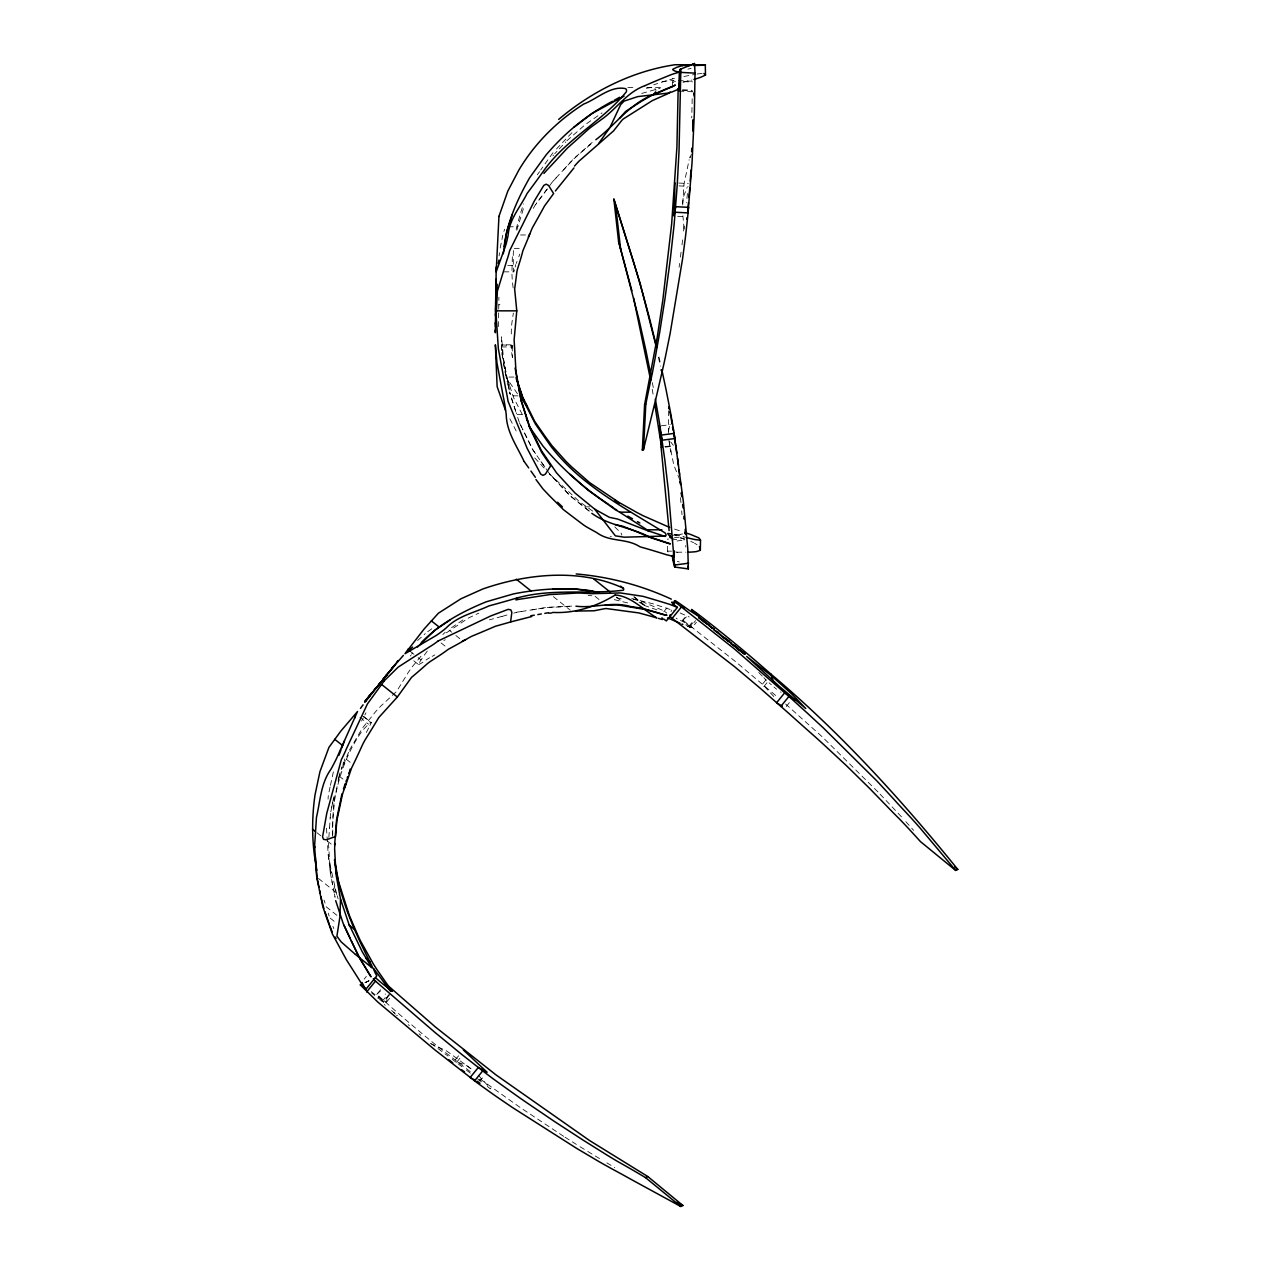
<?xml version="1.0" encoding="UTF-8"?>
<svg xmlns="http://www.w3.org/2000/svg" width="1270" height="1270" viewBox="0 0 1270 1270"><rect width="100%" height="100%" fill="white"/><g stroke="black" fill="none" stroke-linecap="round" stroke-linejoin="round"><path stroke-width="0.75" stroke-dasharray="5 3.75" d="M498.459 326.612L498.904 297.164M667.591 551.307L667.639 546.1M672.544 87.265L672.64 78.28M682.752 203.422L683.99 184.245L689.165 159.702M501.285 348.996L501.65 344.821L512.715 344.821M668.433 431.276L669.687 425.736M682.752 204.978A51.498 42.513 7.4 0 1 682.784 202.644L683.149 197.548L687.149 187.404M512.508 346.075L512.366 348.647A61.293 2.651 88.6 0 0 512.159 354.711L512.54 357.108M330.184 818.055L330.517 813.34M329.533 827.992L330.232 817.499M328.866 837.406L329.533 827.738M332.28 827.738L332.359 826.754A490.537 13.732 -85.6 0 1 334.439 801.179C338.661 776.002 347.456 751.538 362.363 730.679A61.293 6.128 -52.8 0 1 367.109 725.63L370.856 722.328A15.589 1.556 -52.8 0 1 371.173 722.868L369.649 725.995M687.419 193.5L686.578 202.517M668.369 410.75L668.464 434.292M683.609 231.061L684.244 225.346M499.11 255.889L499.507 252.778M681.99 244.872L682.641 239.665M680.434 257.111L681.101 251.857M513.683 250.587L513.255 253.746A61.293 3.286 -88.6 0 0 513.286 262.636L513.509 270.32A15.589 0.841 -88.6 0 0 513.778 271.844L502.698 271.844M679.085 267.24L679.625 263.43M500.189 248.015L502.777 235.236M516.16 229.283L520.049 214.741A175.101 19.494 -71.9 0 1 523.526 203.867M516.811 230.299L524.383 205.391M515.699 264.604L515.556 265.351A197.358 10.557 -88.6 0 1 515.191 267.033M333.137 800.227L333.82 796.83M331.74 807.148L332.788 801.957M333.581 798.306L330.502 813.229M330.073 787.003L328.311 795.385A586.137 15.526 -86.2 0 0 328.057 799.1M330.438 785.336L333.677 770.414M337.122 786.543L334.28 799.211A709.263 19.844 -85.6 0 0 332.851 816.785L332.724 836.168M339.566 775.779L338.693 779.558L338.249 777.748M687.657 626.11L689.975 627.428L695.595 620.617M380.921 1000.49L383.556 1002.205L391.319 992.68M371.237 991.616A30.305 6.128 39.8 0 1 373.92 993.775A24.813 5.016 39.8 0 0 383.08 1000.585C388.366 1005.237 387.318 996.648 385.143 993.918M677.021 540.988L684.006 540.067L684.117 538.702A22.447 1.46 85 0 1 684.101 536.686M671.052 611.664L671.512 610.092M514.477 269.827L513.778 271.844M344.345 760.539L344.853 758.968M338.217 778.827L340.408 772.43M503.904 231.41L504.634 229.283M518.843 256.731L519.779 254.111M348.567 752.269L345.932 758.841A175.101 11.509 -69.7 0 0 341.979 768.763M690.039 627.412L689.578 626.777A21.399 2.143 36.8 0 0 684.355 622.094L682.625 620.363L685.975 616.236M516.192 263.477L517.049 261.414M691.388 154.384L689.912 157.924A1458.611 1453.42 41.8 0 0 690.197 154.162M381.825 1000.062A22.447 2.334 41.9 0 0 378.301 996.378L376.698 994.474L381.159 988.981M364.839 714.994L365.966 712.835M361.569 721.074L363.268 717.963M533.352 208.312L535.416 204.66M410.496 656.019L410.972 655.161M349.409 750.141L362.474 728.012A441.134 44.117 -52.8 0 0 375.761 711.486L380.667 706.247A452.771 51.705 -44.2 0 0 396.669 691.34A452.771 40.434 -58.5 0 0 408.305 672.354L412.575 666.353A441.134 46.323 -50 0 0 421.942 655.066M411.607 654.161L412.369 653.018M427.276 651.097L427.244 651.145A61.293 6.429 -50 0 0 422.418 657.844L418.767 663.607A15.589 1.635 -50 0 0 418.624 664.686L412.877 660.098M552.958 155.829L553.514 155.035M552.99 152.718L547.576 160.274A709.263 111.458 -55.9 0 0 540.687 170.053M549.577 185.753L552.894 181.197M547.306 188.833L536.353 203.438M547.116 189.262L535.448 204.819M687.356 626.189L692.086 627.666L696.389 622.316M364.141 979.138L366.363 976.408M663.829 611.743L668.29 606.282M376.714 994.41L380.794 990.711M682.641 620.316L686.768 616.569M382.127 1001.379L386.572 995.934M688.546 626.681L692.991 621.236M388.683 994.712L383.572 1002.141M689.578 626.777L694.023 621.332M458.565 1055.799L454.978 1060.196L456.343 1062.418M766.016 679.815L762.429 684.212L775.779 698.627M456.74 1062.149L460.169 1057.942M763.81 686.641L768.398 681.022M478.853 1080.833L480.203 1080.754L483.679 1076.5M786.225 706.533L789.702 702.278M386.493 1002.189L390.874 996.886M563.324 170.037L573.738 158.623L593.249 141.478M554.672 153.797L556.974 151.32M555.974 177.943L573.802 158.877L592.915 142.288M559.276 148.86L565.785 141.907M566.833 140.795L585.121 124.714L602.043 112.903M552.926 181.324L557.387 176.593M571.944 132.683L569.547 135.207A631.92 110.331 -48.4 0 0 555.085 150.479M417.624 640.493L425.307 633.619M442.817 634.508L445.246 632.269M446.373 632.841L468.709 617.887L478.79 613.14M458.089 1062.196L467.916 1066.244L471.773 1069.467A51.498 41.672 -58.9 0 1 472.345 1069.975M427.704 631.698L433.848 627.348M673.735 80.518L672.703 81.407A5.318 1.127 -20.7 0 0 672.671 81.867A43.37 9.16 -20.7 0 0 673.624 82.566M451.548 627.682L454.644 625.57A175.101 22.574 -32.9 0 1 463.947 619.236M432.165 656.399L434.864 654.891M418.624 664.686L421.735 662.908A197.358 20.717 -50 0 0 427.292 659.146L429.593 657.781M364.95 982.71L368.443 981.043M365.173 982.583L367.998 981.234M498.888 304.959L499.872 304.498M365.633 982.377L369.173 980.678M365.347 982.504L368.697 980.9M684.006 540.067L683.673 538.417L671.449 540.004M641.715 93.424L660.067 88.281M674.465 78.327L671.909 79.105A833.31 175.704 -21.2 0 0 653.764 84.757M513.778 613.14L516.795 612.283M502.126 616.41L509.429 614.283M501.952 616.379L489.379 619.855M395.462 1014.095L393.478 1012.317M396.573 1015.667L397.447 1015.444M691.086 68.358L687.88 69.136M646.303 88.265L650.573 87.582L654.955 88.678A42.196 8.906 -20.7 0 1 655.955 90.551M662.035 81.645L672.052 80.216L676.37 81.994M531.908 609.854L547.068 607.33L572.643 606.06M521.24 611.521L547.084 607.505L572.103 606.377M697.23 73.993L702.104 73.438M516.779 612.188L523.272 611.314M661.194 425.831L670.306 424.64M664.877 446.659L672.401 445.675M665.258 447.167L672.465 446.23M671.989 535.353L682.482 533.987M675.434 535.099L682.434 534.178M674.227 537.813L682.974 536.67M668.226 538.877L667.829 538.956A5.318 0.937 21.8 0 0 667.782 539.306A43.37 7.668 21.8 0 0 668.036 539.702M676.894 552.323L678.021 552.26A30.305 9.319 0.9 0 1 684.879 552.18A24.813 7.636 0.9 0 0 685.879 552.18M627.84 87.566L635.413 87.566M646.795 87.566L661.035 87.646M508.286 226.774L517.414 226.774M520.51 234.966L525.891 234.982M514.239 248.348L519.859 248.348M507.778 265.366L513.318 265.366M501.729 344.868L512.985 345.662M501.38 346.932L512.445 346.932M513.985 377.063L506.682 377.063L504.889 370.824M515.604 411.067A67.723 1.429 71.7 0 1 512.159 400.431L509.572 391.938L510.794 395.827L518.271 395.827M522.176 414.56L516.795 414.56A58.849 1.238 71.7 0 1 510.778 395.795M552.767 477.298L570.135 495.681L584.073 506.857L591.868 506.857M678.339 80.55L692.404 81.264M683.498 81.582L692.293 82.026M682.609 89.725L691.404 90.17M682.308 90.44L692.864 90.98M678.894 91.091L692.975 91.805M678.799 183.055L688.276 183.531M678.99 185.88L688.07 186.341M677.672 216.297L685.022 216.662M588.169 595.344L591.868 595.773M671.544 551.18L667.687 551.085A5.35 0.952 20.8 0 0 667.639 551.45L668.401 552.434M631.666 598.535L652.462 603.647L674.688 610.949M677.561 552.291L676.894 552.148A30.94 5.874 14.6 0 0 675.799 551.942M610.172 536.242L611.378 536.496M614.267 599.63L629.285 603.345M633.111 599.122L643.096 601.98L663.48 610.679M677.37 561.324L679.275 562.007M430.26 1043.4L446.643 1050.973L471.075 1068.848M684.895 539.29L674.513 534.829M690.817 541.449L693.563 542.623M639.096 602.186L645.843 606.282M680.117 612.966L689.15 616.966M694.5 543.147L697.071 544.782M606.79 1162.86L614.775 1167.543M587.788 1151.461L600.392 1159.097M580.041 1146.731L586.232 1150.509M563.658 1136.348L519.192 1106.821L478.917 1078.135M564.959 1137.174L576.326 1144.381M685.8 624.888L686.752 625.523M665.051 611.743L666.702 613.077M408.21 1024.684L409.369 1025.557M431.498 1043.94L435.007 1046.369M592.757 511.143L579.533 501.729L549.386 473.805M437.959 1048.56L447.992 1056.021M614.807 526.939L620.903 532.892A52.229 8.604 27.2 0 1 621.792 535.178M470.249 1071.658L439.452 1047.861A1458.611 1445.308 80.4 0 1 382.762 999.617L377.476 994.775M457.978 1063.704L463.613 1067.959M477.568 1078.77L482.854 1082.834M683.435 620.633L735.028 661.178L778.415 697.817M452.152 1059.196L456.311 1062.387M466.392 1070.086L473.281 1075.404M589.312 510.984L584.073 506.857M379.539 999.411L380.428 1000.109M634.079 596.789L644.636 605.218M633.936 596.836L645.763 606.282M616.315 596.979L621.982 601.504M595.106 596.344L599.376 599.757M553.371 596.646L570.198 610.092M449.04 630.047L451.771 632.238M455.914 635.54L460.089 638.889M441.087 642.953L445.468 646.43M410.035 651.161L416.671 656.463M418.116 657.606L420.989 659.908M363.918 716.582L371.11 722.328M362.553 715.978L371.173 722.868M359.934 717.312L368.538 724.186M346.265 759.19L350.647 762.683M339.042 775.986L344.615 780.431M316.928 832.691L321.373 836.247M327.295 840.978L331.74 844.518M318.437 878.427L339.868 895.525M336.883 915.305L326.215 906.796L324.088 900.16M330.248 918.146L335.947 922.703M588.978 511.064L570.198 495.935L549.767 474.059M377.666 997.903L378.619 998.664M487.362 1086.406L489.887 1088.485M391.589 1010.475L394.526 1012.952M419.116 1033.843L420.799 1035.256M773.97 686.991L776.557 689.197M785.67 704.04L822.309 736.886L878.808 792.782M769.128 682.847L771.366 684.768M758.761 672.513L762.572 676.402M763.826 677.704L766.366 680.307M478.345 1075.245L490.871 1088.914M880.046 794.115L901.954 817.356M534.702 457.867L544.163 468.09M905.859 821.69L913.638 830.374M384.397 1004.379L385.255 1005.348M670.735 442.008L673.338 445.325M549.783 474.186L532.828 449.834L522.621 429.323M541.036 461.597L546.544 469.503M532.797 449.675L535.527 453.66M517.461 393.811L506.19 377.365M679.783 479.854L673.735 464.868L669.163 441.579M522.288 414.464L513.89 398.24L507.492 379.428M530.812 445.706L519.43 422.624L516.144 412.702M519.509 422.989L521.779 427.625M332.915 926.417L333.851 928.608M479.615 1079.262L480.203 1080.754M505.127 372.316L510.524 388.318M334.153 886.111L336.661 894.08M328.231 913.13L329.152 916.051M336.756 894.524L330.517 866.965M337.169 895.699L338.153 898.874M658.955 356.981L660.289 362.664M505.19 372.666L509.127 390.017M658.479 357.346L660.368 366.189M652.336 382.635L653.891 390.7M334.439 894.016L335.074 897.287M330.359 872.998L332.645 884.841M331.613 879.459L334.994 897.049M326.501 828.135L328.216 854.869L331.629 872.807M509.714 392.446L509.857 393.255M652.193 389.176L653.431 396.351M504.539 368.856L503.412 362.252M502.888 359.124L501.904 353.235M504.381 367.84L503.444 362.22M512.461 357.632L511.429 350.933A441.134 19.034 88.6 0 0 511.397 345.869M501.459 350.488L501.555 336.836L503.476 358.648L509.445 390.954L505.92 372.269A198.469 2.143 80 0 0 502.872 356.092L501.904 345.662M502.587 357.108L501.856 352.568M684.133 229.029L682.895 215.741M668.893 439.817L670.735 452.12M692.086 627.666L683.355 621.792A773.811 95.615 23.9 0 0 679.164 619.776M328.216 854.869L330.39 873.157L330.089 868.505M685.673 545.592L685.784 546.989M328.485 843.026L330.343 872.442M680.482 497.634A1458.611 1336.818 -13.8 0 1 681.006 503.333M681.688 510.921A1458.611 1336.818 -13.8 0 1 682.006 514.715M513.144 287.909A452.771 10.033 83 0 0 512.255 280.575L511.905 273.225A441.134 23.59 -88.6 0 0 512.445 253.047M537.337 174.815A709.263 111.458 -55.9 0 1 539.575 171.641M683.895 76.502A773.811 164.719 -15 0 1 695.801 74.247M674.878 534.622A32.115 6.017 16.1 0 1 683.895 536.829M511.318 333.931A441.134 19.034 88.6 0 0 511.302 330.502L511.794 323.58A452.771 33.385 -83 0 0 513.35 313.118M674.576 529.098A773.811 145.05 16.1 0 1 682.006 531.574M509.921 418.878A421.275 21.923 63.4 0 1 516.176 430.943M683.038 82.391A32.115 6.842 -15 0 1 689.928 80.502A26.797 5.699 -15 0 0 691.928 79.978M692.166 98.742A1458.611 1453.42 41.8 0 1 691.721 117.84M677.275 618.982A35.084 3.508 36.8 0 1 676.132 618.157M781.066 692.452A51.498 41.672 -58.9 0 1 780.526 691.912M374.698 995.458A35.084 3.651 41.9 0 1 371.57 992.807M381.556 999.871A19.32 1.937 41.1 0 1 382.905 1001.331M445.278 639.762A67.723 8.763 -32.5 0 1 443.865 640.477M616.426 597.741A924.83 125.968 11.5 0 1 623.125 599.281M643.969 605.298A833.31 108.775 17.8 0 1 659.241 610.695M332.629 836.295A631.92 5.921 86.9 0 1 332.264 829.215M368.617 728.043A197.358 19.733 -52.8 0 1 365.617 733.758M343.567 762.063A58.849 3.81 -70.1 0 1 343.122 763.492M342.186 766.445A58.849 3.81 -70.1 0 1 341.185 769.509M340.138 772.7A58.849 3.81 -70.1 0 1 339.598 774.335M343.837 762.143A67.723 4.397 -70.1 0 1 342.741 765.445M342.186 767.144A67.723 4.397 -70.1 0 1 341.598 768.874M338.328 779.304L338.28 781.383L338.328 779.304"/><path stroke-width="1.5" d="M691.959 149.161L691.896 151.59L692.134 148.463M693.928 79.423A26.797 5.699 -15 0 0 700.611 77.311L705.485 75.057L705.294 64.754L675.037 64.738C632.079 71.104 591.645 91.504 558.641 119.428M692.706 64.246L694.515 63.5L695.023 73.041L694.357 112.966L692.039 162.719L687.8 215.868A319.278 16.446 -83.8 0 1 685.895 233.156L685.387 237.458A314.817 16.05 -82.9 0 1 682.577 258.762L670.115 333.581A800.91 39.053 -78.7 0 0 665.369 357.045L665.21 357.791A66.119 3.191 -78 0 1 661.924 372.65L661.638 373.936A88.408 4.255 -77.5 0 0 658.273 388.382L657.86 390.239A92.583 4.429 -77.1 0 0 656.542 395.859L643.477 449.691L642.35 450.151L644.588 404.67L657.225 337.391L662.829 300.037L671.655 224.012L676.91 147.05L678.164 89.09M495.459 323.501L495.459 322.151M495.538 315.785L495.538 314.436M495.665 303.641L495.649 304.483L495.744 295.64L495.744 296.72M495.76 294.64L495.744 295.989L495.919 279.289L495.903 280.908M495.443 323.913L495.459 323.056M495.379 329.819L495.348 332.74L495.57 312.928M495.586 310.102L495.602 309.055M495.363 331.121L495.363 330.978M495.538 315.373L495.617 308.086M495.665 303.482L495.681 301.879M495.729 298.164L495.713 298.513M495.808 290.37L495.84 287.353M495.824 287.655L495.84 287.195M495.919 280.368L495.903 280.829M498.951 216.36L496.189 271.844L504.968 247.491A55.674 13.525 87.6 0 0 507.079 240.125L507.349 238.903A57.864 15.764 87.2 0 0 508.159 234.966C509.286 219.266 520.398 207.026 527.114 193.437A186.801 29.75 -55.1 0 0 544.227 170.053C566.611 138.763 602.567 121.174 626.332 91.805A52.229 10.827 -26.2 0 0 625.65 88.662C610.648 85.344 597.011 99.028 583.771 104.029C557.514 120.729 534.924 143.113 518.97 169.878A421.275 58.118 -63.1 0 0 507.809 191.135L498.919 216.456M678.672 88.265A21.399 1.159 -89.5 0 0 678.783 90.297L678.894 91.091L679.45 80.169A35.084 1.889 -89.5 0 0 679.593 74.692A36.909 2 -89.5 0 1 679.688 70.104L680.847 69.056L679.021 151.289A595.17 31.464 -86.8 0 0 677.259 184.531L674.195 223.885A315.563 16.288 -84.1 0 1 670.417 258.143L669.369 266.303A810.149 41.243 -82.7 0 0 664.924 299.164A822.611 41.291 -81.3 0 0 659.702 332.327L655.288 357.283A65.262 3.223 -79.9 0 1 652.256 373.459L651.875 375.221A89.614 4.35 -78.5 0 0 647.589 395.414L645.811 404.146L643.477 449.691M495.602 308.34L495.649 304.816L495.57 312.261M495.427 326.295L495.443 324.469M495.776 306.149L496.189 266.986M535.956 479.52L542.909 488.855A106.061 11.224 48 0 0 549.831 496.157L563.42 509.635A489.712 62.897 40.8 0 0 583.692 525.066L586.994 527.177A401.812 59.468 33.9 0 0 596.789 532.638C609.917 542.401 626.237 537.829 640.096 546.862A174.069 31.099 20.8 0 1 666.433 554.72L674.275 556.641L674.338 550.926M682.752 65.5L682.085 65.691A30.94 6.588 -13.4 0 0 676.719 67.326L672.846 69.278A5.35 1.127 -19.7 0 0 672.798 69.723L673.751 70.453A46.117 9.827 -13.4 0 0 679.466 72.009L679.275 89.17A47.466 10.097 -15 0 1 677.64 88.979M684.975 532.574A773.811 145.05 16.1 0 1 690.88 534.559L698.944 537.94L700.516 540.147L695.674 539.686A26.797 5.016 16.1 0 1 686.038 537.416M687.88 552.18A24.813 7.636 0.9 0 0 696.436 551.577L700.326 550.307L700.516 540.147M335.915 873.808L340.519 899.16L339.884 917.099L336.899 936.18L341.122 941.848L355.267 954.294M496.887 293.545L497.189 284.226M496.173 315.833L497.38 291.179L507.063 259.572A69.215 18.844 87.2 0 0 509.619 250.762L534.289 201.057L543.798 185.404L546.163 184.182L548.497 185.42L553.625 193.532L552.831 194.627A328.12 51.562 -55.9 0 1 544.544 205.93A273.51 37.195 -63.8 0 1 536.432 220.599A137.827 18.748 -63.8 0 1 532.432 227.695L531.416 229.981A118.777 13.224 -71.9 0 1 528.764 236.633L527.891 238.776A112.125 12.478 -71.9 0 1 524.526 246.872L522.875 250.777A69.278 5.794 -80.2 0 1 520.176 260.509A474.361 39.64 -80.2 0 1 517.509 269.002L516.89 271.716A455.073 24.336 -88.6 0 1 514.652 288.973L516.779 310.848L514.112 339.931A455.073 19.637 88.6 0 1 515.842 369.427L516.398 373.84A474.361 5.524 80.3 0 1 518.811 387.334A69.278 0.81 80.3 0 1 521.271 401.145M661.829 369.808L665.956 389.128A314.817 6.81 78.6 0 1 670.052 409.956L670.798 414.099A319.278 8.922 79.5 0 1 673.703 430.594L683.403 501.967L687.8 549.164L688.356 568.912L674.672 567.055L668.385 490.617A595.17 27.543 82.2 0 1 664.861 460.2L659.686 424.005A315.563 9.239 79.7 0 0 655.352 399.082M691.769 148.257L691.642 151.495L691.801 150.019M693.166 120.793L693.039 124.142L692.864 119.856M694.087 96.028L694.198 92.773L694.055 94.25M693.912 63.77L693.864 64.881A35.274 1.905 -89.7 0 0 693.849 65.675M692.769 130.985L692.785 124.635M690.928 170.212L690.261 181.07M314.754 847.741L314.849 846.36M697.071 614.521A22.447 2.238 36.5 0 0 693.245 611.219L691.515 609.441L698.024 614.077A1458.611 1445.308 80.4 0 1 755.825 660.956L770.795 673.973L773.478 681.768M336.645 819.15L334.613 844.994M685.165 533.813L685.133 532.13M689.816 187.706L688.959 197.406M334.994 843.455L334.645 847.582M687.832 209.439L688.467 202.629M682.625 504.539L683.054 507.841M503.285 253.746L506.73 231.537L512.381 214.551M504.095 246.793C507.111 222.186 517.461 199.2 529.59 177.848A586.137 92.996 -55.3 0 1 546.1 154.924C564.642 133.112 587.042 114.522 612.505 101.298M687.737 212.376L688.642 207.343L675.608 206.692L674.005 216.106L675.021 182.848M389.699 671.02L392.795 667.496L391.795 668.655M341.963 793.829L337.01 817.42M498.237 263.493L498.967 260.112M674.719 603.123L675.291 600.615L676.243 601.25A35.274 3.508 36.5 0 1 684.975 607.314A35.084 3.493 36.5 0 0 689.483 610.489L698.929 616.49M384.397 680.593L367.427 703.929L346.456 748.713A69.215 22.701 -52.8 0 1 341.376 759.555L326.771 813.292L322.548 836.914L323.58 839.359L326.215 839.835L335.582 836.517L335.677 835.168A328.12 9.176 -85.6 0 0 336.804 820.801L336.82 820.626A273.51 12.843 -77.8 0 0 340.487 803.513A137.827 6.477 -77.8 0 0 342.297 794.956L343.106 792.321A118.777 7.81 -69.7 0 0 345.789 784.749L346.662 782.272A112.125 7.366 -69.7 0 0 349.996 772.62L351.679 767.794A69.278 5.794 -61.4 0 0 357.441 755.793A474.361 39.672 -61.4 0 0 362.776 744.204L364.68 740.569A455.073 45.514 -52.8 0 0 378.746 717.582L397.335 697.024L411.528 677.402A455.073 47.784 -50 0 0 427.514 663.543L430.181 661.559A474.361 56.134 -41.4 0 0 438.991 655.844A69.278 8.191 -41.4 0 0 448.373 649.272L452.422 647.049A112.125 14.446 -32.9 0 0 460.692 642.477L462.836 641.271A118.777 15.303 -32.9 0 0 469.408 637.476L471.757 636.254A137.827 18.812 -24.7 0 0 479.568 633A273.51 37.322 -24.7 0 0 495.348 626.285L495.506 626.237A328.12 46.323 -16.8 0 0 509.302 622.332L510.603 621.951L511.842 612.283L510.81 609.854L508.175 609.362L490.696 615.966L438.055 641.033M642.35 450.151L643.636 445.103M670.163 614.791L669.766 616.14L672.163 618.363L734.552 666.671A595.17 60.801 39.5 0 1 759.984 688.054L789.607 714.089A315.563 32.909 42.2 0 0 815.403 737.029L821.531 742.569A810.149 85.28 43.6 0 1 845.868 765.143L845.899 765.159A822.611 87.376 45 0 1 869.855 788.67L887.508 806.863A65.262 6.985 46.4 0 0 899.081 818.594L900.335 819.88A89.614 9.668 47.9 0 1 914.432 834.946L920.417 841.565L955.691 870.442L957.802 869.458C901.065 799.259 839.962 732.187 770.795 673.973M672.909 605.266L675.291 600.615M343.456 788.924L345.376 783.384M529.796 233.728L528.352 236.903M344.678 787.686L345.662 784.257M338.899 755.348L340.995 749.871M341.693 748.046L344.519 740.839M343.9 742.378L344.345 741.267M398.383 660.606L392.049 668.147M364.808 701.564L370.205 694.785L364.712 702.072L370.237 695.119L368.475 697.309M772.033 676.259L792.02 694.23L805.767 708.517L779.621 686.594L746.681 656.431L772.033 676.259L772.049 678.243M354.679 718.106L355.14 717.217M619.522 118.205L625.681 111.411L641.271 101.409A183.61 37.957 -27 0 1 652.113 95.044L656.003 93.313A179.038 37.782 -20.7 0 1 675.37 85.058L672.83 86.503A214.011 45.18 -20.7 0 0 655.86 93.789C630.38 102.267 616.252 124.46 595.836 139.716M578.517 161.592L613.569 130.889L620.49 122.079A23.701 4.715 -34.2 0 1 622.983 119.174L652.193 100.695A177.895 37.513 -21.2 0 1 667.464 93.916L670.481 91.821M655.622 91.805L653.828 94.282M555.387 190.976L573.961 167.926M382.969 679.26L388.112 673.052L382.873 679.799L386.858 674.608L385.889 675.957M316.928 870.379C311.833 845.566 311.42 819.769 315.039 794.734A421.275 19.082 -78.5 0 1 319.961 771.62L328.93 747.395L340.82 731.107L357.537 711.486L338.312 754.459A55.674 16.637 -52.6 0 1 333.915 763.699L333.184 765.096A57.864 18.971 -52.8 0 1 330.835 769.414C320.77 783.352 320.294 801.132 316.468 817.293A186.801 4.842 -86.5 0 1 314.579 846.185L315.849 863.425M360.474 708.374L363.077 704.818M543.925 173.434L546.306 170.704A106.061 18.733 -47.4 0 0 553.387 163.195L567.293 148.193A489.712 93.202 -40 0 0 587.915 129.667L591.264 126.968A401.812 80.55 -33 0 0 601.202 119.682C616.617 109.029 626.618 92.25 645.017 85.646M598.614 143.621L610.06 127.286L620.681 104.6L624.11 101.108L637.778 96.599L669.83 92.9M365.601 701.453L390.43 670.449M517.065 597.995C551.863 588.169 588.28 594.614 623.268 590.217A52.229 7.064 12.8 0 0 623.046 588.073C579.818 568.166 526.875 573.659 482.886 588.962A421.275 57.706 -24 0 0 460.883 598.837L438.404 613.204L424.148 628.967L404.955 653.748L434.578 636.445A55.674 16.637 -52.6 0 0 441.769 631.492L442.865 630.634A57.864 18.971 -52.8 0 0 446.294 627.872C457.66 615.966 474.488 612.711 488.886 605.933A186.801 26.432 -15.9 0 0 517.033 597.995M371.967 692.975L374.428 689.8M378.666 684.816L380.381 682.72L375.872 688.388L382.667 680.069L377.873 685.943M347.742 912.511L347.567 911.304M386.429 984.726L385.588 983.536L435.673 1027.224L496.189 1075.039L589.677 1140.619L647.811 1176.544L682.911 1205.5L680.799 1206.5L632.206 1179.989A92.583 8.509 29.2 0 0 627.158 1177.195L625.475 1176.258A88.408 8.176 29.6 0 0 612.378 1169.114L611.203 1168.463A66.119 6.144 30.1 0 1 597.9 1160.97L597.233 1160.59A800.91 75.105 30.8 0 0 576.612 1148.366L512.429 1107.503A314.817 30.861 34.9 0 1 494.633 1095.343L491.093 1092.835A319.278 31.607 35.9 0 1 476.964 1082.659L434.975 1049.972L377.73 1001.982L360.347 984.917L362.569 983.837M674.132 601.186L734.568 649.065L791.146 698.436A319.278 33.353 42.5 0 0 804.037 710.136L807.26 713.042A314.817 33.115 43.5 0 0 823.071 727.631L876.999 781.05A800.91 86.344 47.6 0 1 893.27 798.624L893.778 799.195A66.119 7.16 48.4 0 0 904.081 810.387L904.986 811.339A88.408 9.588 48.8 0 1 915.003 822.277L916.273 823.69A92.583 10.065 49.3 0 1 920.083 828.024L955.691 870.442M316.071 866.664L317.23 879.475A489.712 5.524 78.8 0 0 322.374 904.7L323.453 908.526A401.812 11.43 71.9 0 0 327.104 919.162L332.391 933.99L346.456 959.866A174.069 10.319 59 0 1 361.077 982.885L365.808 989.362L376.825 975.836A47.466 3.302 54.4 0 1 375.46 973.439L375.094 972.661A43.275 2.429 60.4 0 1 373.269 968.121L375.46 971.042A32.115 2.238 54.4 0 1 383.588 981.932A26.797 1.873 54.4 0 0 390.065 990.632L390.604 991.33M673.783 602.567L671.639 602.186L672.449 603.298A46.117 5.604 25.5 0 0 677.402 607.393L666.369 620.903A47.466 5.858 23.9 0 1 664.242 619.411L663.591 618.998M366.633 991.981L375.476 981.138L373.316 978.757M672.163 618.363L681.006 607.52M474.536 1080.913L482.711 1070.896L492.014 1077.976A315.563 31.29 36.2 0 0 520.097 1098.121L526.907 1102.804A810.149 79.296 34.8 0 1 554.434 1121.474A822.611 79.375 33.4 0 1 582.644 1139.825L604.155 1153.303A65.262 6.207 32 0 0 618.299 1161.875L619.871 1162.748A89.614 8.382 30.5 0 1 637.857 1173.067L645.525 1177.623L680.799 1206.5M780.764 706.438L788.94 696.42M394.557 665.258L388.334 673.116L396.684 663.067M396.669 662.527L398.351 660.606M366.427 699.754L364.919 701.5M705.294 64.754L703.151 65.389M397.462 662.146L403.368 655.415M384.223 680.799L398.193 667.115L429.498 646.89A69.215 22.701 -52.8 0 0 438.055 641.033M574.5 166.084L578.056 162.1M406.432 652.05L408.591 649.7M417.497 646.986L435.181 629.92L449.945 620.109M421.291 642.652C439.245 623.999 462.423 611.473 486.204 601.821A586.137 82.899 -16.2 0 1 513.54 593.9C539.591 588.756 566.531 586.994 592.868 591.026M412.623 647.065L409.353 649.843M573.77 127.397L592.217 113.363L624.062 96.155M525.764 414.56L529.304 425.64L541.322 450.485L556.609 472.964L574.977 492.966L594.709 509.159L615.363 535.845L624.157 537.194L665.734 536.019A43.021 7.556 22.2 0 0 665.067 532.908C624.205 507.571 579.469 484.695 549.862 444.897A490.537 37.973 56.3 0 0 535.432 424.037L523.669 400.891L516.382 378.936M465.487 639.588L462.328 641.223M614.188 100.346L619.649 97.266M360.331 984.917L362.664 983.805A46.117 3.365 52.9 0 1 362.41 983.345L362.061 982.44M645.525 1177.623L647.811 1176.544M575.929 606.187C594.328 608.52 612.061 601.107 630.222 606.457A183.61 24.94 12 0 1 642.239 608.362L646.224 609.473A179.038 23.289 18.3 0 1 666.004 615.172L666.464 615.315M671.37 92.234L677.085 89.837M725.678 638.699L729.218 641.667L728.393 640.794M733.187 644.636L737.124 648.256L730.917 643.493L737.695 648.017L736.394 647.208M644.588 404.67L645.811 404.146M679.704 69.532L694.484 63.516M605.234 605.091L617.315 604.822L646.017 609.648A214.011 27.845 18.3 0 1 663.353 614.632L666.909 615.204M510.603 621.951L531.717 616.537M615.172 524.542L622.697 526.209L636.667 531.717A183.61 29.893 28 0 1 647.398 536.353L651.256 537.543A179.038 31.623 21.8 0 1 670.465 543.862L667.941 543.338A214.011 37.798 21.8 0 0 651.113 537.845C632.015 527.256 609.6 526.161 591.836 513.35M615.251 594.947C596.662 606.425 574.85 613.664 552.672 612.41M515.874 599.916L519.478 599.218A106.061 15.192 -8.2 0 0 529.701 597.694L549.624 594.582A489.712 69.818 -0.8 0 0 576.596 593.058L580.755 593.074A401.812 56.15 6.2 0 0 592.614 593.677L620.458 592.947L642.985 596.344A174.069 22.463 19.3 0 1 669.814 604.393L677.386 607.378M679.45 72.025L671.56 74.517A174.069 36.814 -19.7 0 0 645.017 85.646M537.829 614.585L541.322 613.966M544.814 613.362L548.307 612.743M530.797 615.76L534.321 615.172M705.517 64.976L701.627 65.262A24.813 2.603 0.3 0 1 694.071 65.469M661.337 435.07L674.195 433.387M674.751 565.023L688.689 563.197M615.267 594.947C631.333 596.328 643.525 609.997 656.844 617.918L654.415 617.22A177.895 23.225 17.8 0 0 638.699 612.902L606.203 608.536A23.701 3.334 4.9 0 0 603.012 609.013L594.027 610.791L575.548 611.045M549.037 613.172L551.91 612.95M682.101 65.516L683.212 65.5A30.305 3.191 0.3 0 1 690.086 65.469M552.736 589.121L576.516 589.185L599.329 592.185M496.792 310.832L516.779 310.848M570.055 474.313L588.185 490.283L615.394 509.762L619.617 512.159L630.555 512.175M619.617 512.159L646.97 529.796L661.908 529.812M680.99 72.406L695.023 73.12M675.164 212.249L688.134 212.9M793.956 699.214L794.766 699.849M703.897 73.469L705.485 75.057M576.167 573.961C609.076 576.77 641.35 585.264 671.322 599.138M671.131 533.892L667.877 533.432A5.302 0.937 22.2 0 0 667.829 533.781A43.275 7.604 22.2 0 0 671.433 537.48L672.116 538.02A47.466 8.89 16.1 0 0 672.846 538.496M658.416 618.363L662.464 619.522M739.521 649.78L745.093 653.986L737.6 648.224L739.616 650.129M665.099 536.48L662.734 535.67A177.895 31.258 22.2 0 0 647.605 530.669L618.712 519.462A23.701 3.429 35.1 0 0 616.252 518.763L609.441 517.35L594.709 509.159M672.386 555.371A36.909 2.334 84.8 0 0 672.703 559.117L673.465 559.959M526.415 418.37L527.78 421.624M669.671 527.463L667.131 526.336A833.31 146.431 22.2 0 0 643.112 515.731L637.064 512.588A924.83 149.384 28.5 0 0 618.855 502.348L589.486 482.521A799.925 100.092 41.9 0 0 571.421 466.693L566.055 461.423A631.92 64.881 48.9 0 0 551.926 445.643L544.624 435.705A709.263 54.896 56.3 0 0 534.702 421.386L522.621 396.923A175.101 3.429 72 0 0 518.239 383.826L516.08 377.38M474.853 1080.056L470.09 1077.547L478.314 1067.483L487.14 1072.245L463.328 1049.941M676.799 1202.23L682.911 1205.5M615.251 509.095L616.633 509.857M627.809 516.112L632.476 518.747M637.461 521.605L639.842 522.986M782.241 706.231L776.573 702.77L784.781 692.706L791.337 696.817L791.607 698.373M355.441 954.437L372.015 967.756A43.021 2.413 60.4 0 0 371.792 965.66C354.711 932.339 339.058 897.572 334.55 859.981M724.043 637.286L728.647 640.747M735.838 647.113L737.14 647.922L733.107 644.684M672.497 427.339L673.513 430.974M477.044 1081.167L480.012 1083.262M608.536 504.317C583.93 488.299 561.848 468.567 542.989 446.072A586.137 46.593 55.7 0 0 529.098 426.418M609.87 505.254L613.902 508.143M618.855 503.269L614.664 499.999M461.613 1069.737L464.518 1071.943M701.58 619.188L706.818 623.157L699.31 617.395L701.326 619.3M482.711 1070.896L460.899 1053.751A595.17 60.468 38.9 0 0 435.229 1032.669L375.476 981.138M361.474 984.377L362.379 985.091M562.388 506.841L557.562 502.221M704.04 621.617L704.405 621.792M742.442 652.399L744.76 654.336L737.06 648.446L742.696 652.605M620.554 586.153L623.522 588.518M593.677 578.898L610.441 592.28M516.334 579.231L531.162 591.058M431.34 620.839L439.277 627.158M407.702 649.303L410.035 651.161M381.794 684.609L397.335 697.024M334.724 739.283L342.646 745.617M312.483 829.135L315.436 831.501M348.853 924.862L354.52 929.402M365.823 958.263L370.173 961.739M681.514 605.901L684.165 608.012M448.866 1059.767L452.739 1062.879M709.057 625.316L712.359 627.967M708.866 625.396L712.168 628.047M954.754 866.934L957.802 869.458M375.396 977.694L375.825 978.059A36.909 3.826 41.6 0 1 379.349 981.043A35.084 3.635 41.6 0 0 383.556 984.583L392.43 991.314L392.017 990.616M646.97 529.796L648.859 531.463M654.733 403.987L661.638 447.643L659.368 426.069L662.067 440.214L675.005 438.531L673.894 432.864M699.31 546.751L700.103 547.64M386.778 985.091L387.191 985.504A21.399 2.222 41.6 0 1 392.049 990.648M524.304 402.59L526.637 405.32M391.16 990.251L387.382 984.615A773.811 53.88 54.4 0 0 376.634 969.137L373.221 963.74A833.31 46.688 60.4 0 0 360.426 940.768L357.537 934.609A924.83 38.195 66.6 0 0 349.329 915.4L338.519 881.65A799.925 6.81 79.9 0 0 334.55 859.536M335.153 937.054L336.09 938.53M371.65 967.534L370.38 965.406A177.895 9.97 60.4 0 0 362.252 951.801L348.901 924.131L340.519 899.16M335.709 900.668L343.138 923.385L350.329 938.816M505.476 410.337L497.142 386.636L495.363 344.821L496.983 362.982L503.38 397.208A55.674 13.525 87.6 0 1 505.285 407.876L505.523 409.511A57.864 15.764 87.2 0 1 506.238 414.56C506.492 431.768 516.938 446.167 523.97 461.2M343.979 925.354L353.552 945.626A183.61 7.81 66.1 0 1 358.505 956.183L360.601 959.612A179.038 10.208 60 0 1 371.015 976.805L369.633 974.693A214.011 12.208 60 0 0 360.505 959.66L351.06 940.467M332.137 931.799L329.819 925.655M329.359 924.385L324.93 911.717M323.866 908.606L320.85 896.525M631.904 290.894L618.553 241.284L613.87 199.136L640.128 283.353L655.796 345.027M613.87 199.136L631.761 256.111A92.583 1.381 73.2 0 1 633.397 261.461L633.936 263.255A88.408 1.064 73.6 0 1 638.191 277.67L642.969 294.259A800.91 3.54 74.8 0 1 649.049 316.5L656.717 347.377M683.911 518.938L683.879 516.366M618.553 241.284L638.746 318.532A822.611 9.779 77.2 0 0 645.906 350.441L645.922 350.472A810.149 16.748 78.5 0 0 650.732 374.571M687.673 566.309L688.356 568.912M672.751 559.721L674.672 567.055M633.587 297.942L650.7 380.397M681.498 493.506L681.752 494.506L681.561 492.49M669.242 408.559L668.861 406.892L669.02 408.829M661.114 369.729L661.321 370.729M318.929 887.127L316.595 875.649L315.293 856.71M319.58 890.318L320.215 893.445M669.909 411.956L670.878 417.068M671.163 418.56L672.163 423.974L671.973 423.005M515.08 367.998L517.239 379.746M517.509 381.27L519.843 394.16M672.798 427.53L673.195 429.72M520.144 395.827L520.748 398.637A59.515 1.159 72 0 0 525.764 414.576M521.271 401.145L522.827 406.178A112.125 2.191 72 0 0 526.002 416.131L526.812 418.687A118.777 2.334 72 0 0 529.304 426.434L530.288 429.038A137.827 6.826 64.1 0 0 534.114 436.928A273.51 13.541 64.1 0 0 541.814 452.628L541.909 452.771A328.12 25.4 56.3 0 0 549.958 464.645L550.72 465.772L545.417 474.123L543.052 475.377L540.718 474.107L527.114 448.294L508.016 401.13A69.215 18.844 87.2 0 0 505.682 388.747L498.332 348.52L496.173 315.547M673.672 432.705L676.862 453.104M680.625 484.568L680.45 483.886M700.326 550.307L700.024 547.545M677.561 458.438L678.434 465.233M670.671 537.766L670.195 535.781A21.399 1.349 84.8 0 0 670.1 537.654M679.037 470.09L679.529 474.393M680.514 483.505L680.133 481.012L680.228 482.981M661.114 447.151L669.084 530.606M615.76 206.407L620.617 249.174M685.34 533.13L685.308 532.813M685.149 529.415L685.578 533.876M681.339 492.823L681.704 496.697M334.613 848.376L335.883 873.141M535.369 477.298A186.801 15.002 55.5 0 1 530.923 471.059M528.701 467.916A186.801 15.002 55.5 0 1 524.24 461.597M674.291 556.641A46.117 8.763 14.6 0 1 672.671 555.688M678.625 83.788A32.115 6.842 -15 0 1 679.704 83.439M697.325 614.68A19.32 2 37.3 0 1 698.69 616.045M667.48 617.934A32.115 3.969 23.9 0 1 677.196 622.014A26.797 3.318 23.9 0 0 680.037 623.237M682.847 624.411A26.797 3.318 23.9 0 1 681.926 624.03M662.448 618.22A43.275 5.651 17.8 0 1 661.94 617.855M350.171 769.112A59.515 3.905 -69.7 0 1 349.695 770.557M349.218 772.049A59.515 3.905 -69.7 0 1 348.71 773.557M347.678 776.684A59.515 3.905 -69.7 0 1 347.139 778.272M346.583 779.907A59.515 3.905 -69.7 0 1 346.012 781.558M365.808 989.362A46.117 3.365 52.9 0 1 363.252 984.996M686.816 218.186L686.752 219.202L686.864 218.265M706.485 623.459L698.77 617.617L706.39 623.506M370.792 694.071L372.046 692.515L370.792 694.071M374.475 689.531L375.745 687.991L374.475 689.531M730.948 642.953L723.487 637.508L730.948 642.953M707.612 623.808L706.85 624.126L709.327 625.189L707.612 623.808M712.629 627.856L711.883 628.174L714.343 629.237L712.629 627.856M524.081 400.304L522.51 400.288L524.081 400.304M718.185 632.428L713.962 629.856L723.202 637.286L718.185 632.428"/></g></svg>
